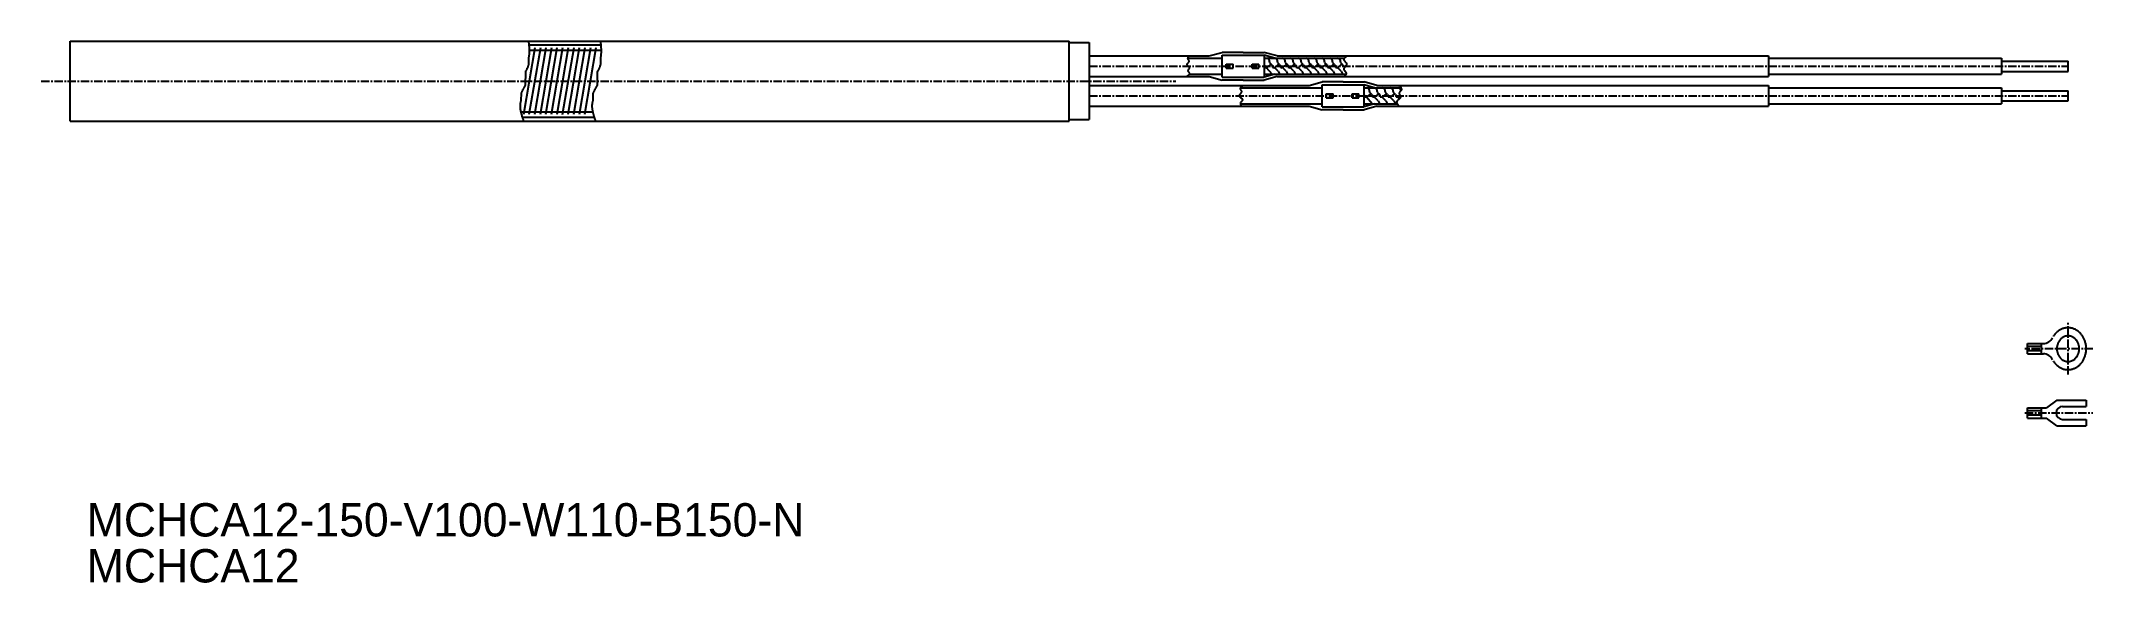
# Model space of a CAD drawing. Extents: x -226 to 82, y 185 to 266.
import ezdxf

# ---------------------------------------------------------------- set-up
doc = ezdxf.new("R2010")
doc.units = 0
doc.linetypes.add('CENTER', pattern=[2, 1.25, -0.25, 0.25, -0.25])
doc.layers.get('0').update_dxf_attribs({"linetype": 'CONTINUOUS'})
doc.layers.add('CENTER', color=1, linetype='CENTER')

msp = doc.modelspace()

# ---------------------------------------------------------------- linework, layer by layer
at = {"color": 7, "linetype": 'CONTINUOUS'}
for p, q in [((-221.87, 266.26), (-71.87, 266.26)), ((-221.87, 254.26), (-221.87, 266.26)), ((-71.87, 254.26), (-71.87, 266.26)), ((-71.87, 266.03), (-68.87, 266.03)), ((-68.87, 266.03), (-68.87, 254.49)), ((-68.87, 265.03), (-68.87, 255.49)), ((-68.87, 265.03), (-68.87, 255.49)), ((-68.87, 264.03), (-68.87, 256.49)), ((-68.87, 264.02), (-50.82, 264.02)), ((-50.82, 264.02), (-48.89, 264.56)), ((-45.73, 264.56), (-48.89, 264.56)), ((-45.73, 264.56), (-42.57, 264.56)), ((-40.65, 264.02), (-42.57, 264.56)), ((-40.65, 264.02), (33.13, 264.02)), ((-40.65, 264.02), (-37.55, 264.02)), ((33.13, 264.02), (33.13, 260.94)), ((33.13, 263.68), (68.13, 263.68)), ((68.13, 263.68), (68.13, 261.27)), ((68.13, 263.24), (78.13, 263.24)), ((78.13, 261.71), (78.13, 263.24)), ((-68.87, 260.94), (-50.82, 260.94)), ((-68.87, 259.58), (-35.82, 259.58)), ((-50.82, 260.94), (-48.89, 260.39)), ((-45.73, 260.39), (-48.89, 260.39)), ((-45.73, 260.39), (-42.57, 260.39)), ((-40.65, 260.94), (-42.57, 260.39)), ((-40.65, 260.94), (33.13, 260.94)), ((-40.65, 260.94), (-36.06, 260.94)), ((-35.82, 259.58), (-33.89, 260.13)), ((-30.73, 260.13), (-33.89, 260.13)), ((-30.73, 260.13), (-27.57, 260.13)), ((-25.65, 259.58), (-27.57, 260.13)), ((-25.65, 259.58), (33.13, 259.58)), ((-25.65, 259.58), (-24.63, 259.58)), ((33.13, 261.27), (68.13, 261.27)), ((33.13, 259.58), (33.13, 256.5)), ((33.13, 259.25), (68.13, 259.25)), ((68.13, 261.71), (78.13, 261.71)), ((68.13, 259.25), (68.13, 256.84)), ((-68.87, 256.5), (-35.82, 256.5)), ((-35.82, 256.5), (-33.89, 255.95)), ((-30.73, 255.95), (-33.89, 255.95)), ((-30.73, 255.95), (-27.57, 255.95)), ((-25.65, 256.5), (-27.57, 255.95)), ((-25.65, 256.5), (33.13, 256.5)), ((-25.65, 256.5), (-25.05, 256.5)), ((33.13, 256.84), (68.13, 256.84)), ((68.13, 258.81), (78.13, 258.81)), ((68.13, 257.28), (78.13, 257.28)), ((78.13, 257.28), (78.13, 258.81)), ((-221.87, 254.26), (-71.87, 254.26)), ((-71.87, 254.49), (-68.87, 254.49)), ((72.04, 219.32), (72.04, 220.85)), ((72.04, 220.85), (74.43, 220.85)), ((74.1, 220.41), (72.04, 220.41)), ((74.1, 219.77), (72.04, 219.77)), ((72.04, 219.32), (74.43, 219.32)), ((74.1, 220.86), (74.1, 219.32)), ((72.04, 211.22), (74.88, 211.22)), ((72.04, 209.69), (72.04, 211.22)), ((74.1, 210.78), (72.04, 210.78)), ((74.1, 210.13), (72.04, 210.13)), ((72.04, 209.69), (74.88, 209.69)), ((74.1, 211.22), (74.1, 209.69)), ((76.45, 212.38), (74.88, 211.22)), ((76.45, 208.53), (74.88, 209.69)), ((76.45, 212.38), (80.87, 212.38)), ((77.32, 211.43), (80.87, 211.43)), ((80.87, 212.38), (80.87, 211.43)), ((76.45, 208.53), (80.87, 208.53)), ((77.32, 209.48), (80.87, 209.48)), ((80.87, 209.48), (80.87, 208.53))]:
    msp.add_line(p, q, dxfattribs=at)
at = {"color": 3, "linetype": 'CONTINUOUS'}
for p, q in [((-153.77, 255.3), (-152.07, 265.27)), ((-153, 265.69), (-142.21, 265.69)), ((-152.94, 255.27), (-151.23, 265.27)), ((-152.11, 255.27), (-150.4, 265.27)), ((-151.27, 255.27), (-149.56, 265.27)), ((-150.43, 255.31), (-148.73, 265.27)), ((-149.6, 255.27), (-147.89, 265.27)), ((-148.76, 255.27), (-147.05, 265.27)), ((-147.93, 255.26), (-146.22, 265.27)), ((-147.09, 255.27), (-145.38, 265.27)), ((-146.25, 255.27), (-144.55, 265.27)), ((-145.42, 255.27), (-143.71, 265.27)), ((-144.58, 255.27), (-142.88, 265.27)), ((-152.95, 264.88), (-142.21, 264.88)), ((-54.08, 263.68), (-48.87, 263.68)), ((-53.88, 263.96), (-53.82, 264.02)), ((-48.87, 264.13), (-42.6, 264.13)), ((-48.87, 262.48), (-48.87, 264.13)), ((-48.87, 260.82), (-48.87, 262.48)), ((-48.27, 262.77), (-47.24, 262.77)), ((-48.27, 262.48), (-48.27, 262.77)), ((-48.27, 262.18), (-48.27, 262.48)), ((-48.27, 262.18), (-47.24, 262.18)), ((-47.24, 262.48), (-47.24, 262.77)), ((-47.24, 262.18), (-47.24, 262.48)), ((-44.39, 262.77), (-43.36, 262.77)), ((-44.39, 262.48), (-44.39, 262.77)), ((-44.39, 262.18), (-44.39, 262.48)), ((-44.39, 262.18), (-43.36, 262.18)), ((-43.36, 262.48), (-43.36, 262.77)), ((-43.36, 262.18), (-43.36, 262.48)), ((-41, 263.68), (-42.6, 264.13)), ((-42.6, 264.13), (-42.6, 260.82)), ((-42.6, 263.68), (-30.54, 263.68)), ((-42.6, 262.67), (-42.5, 262.33)), ((-42.5, 262.33), (-42.23, 262.26)), ((-42.23, 262.26), (-41.5, 262.78)), ((-41.38, 261.27), (-42.23, 262.26)), ((-41.83, 263.48), (-42.18, 263.68)), ((-41.72, 262.99), (-41.83, 263.48)), ((-41.41, 262.67), (-41.72, 262.99)), ((-41.41, 262.67), (-41.32, 262.33)), ((-41.32, 262.33), (-41.05, 262.26)), ((-41.05, 262.26), (-40.32, 262.78)), ((-40.48, 261.72), (-41.02, 262.27)), ((-40.65, 263.48), (-41, 263.68)), ((-40.54, 262.99), (-40.65, 263.48)), ((-40.23, 262.67), (-40.54, 262.99)), ((-40.23, 262.67), (-40.14, 262.33)), ((-40.14, 262.33), (-39.87, 262.26)), ((-39.87, 262.26), (-39.14, 262.78)), ((-39.3, 261.72), (-39.84, 262.27)), ((-39.47, 263.48), (-39.82, 263.68)), ((-39.36, 262.99), (-39.47, 263.48)), ((-39.05, 262.67), (-39.36, 262.99)), ((-39.05, 262.67), (-38.96, 262.33)), ((-38.96, 262.33), (-38.68, 262.26)), ((-38.68, 262.26), (-37.96, 262.78)), ((-38.12, 261.72), (-38.66, 262.27)), ((-38.28, 263.48), (-38.64, 263.68)), ((-38.18, 262.99), (-38.28, 263.48)), ((-37.87, 262.67), (-38.18, 262.99)), ((-37.87, 262.67), (-37.78, 262.33)), ((-37.78, 262.33), (-37.5, 262.26)), ((-37.5, 262.26), (-36.78, 262.78)), ((-36.93, 261.72), (-37.48, 262.27)), ((-37.1, 263.48), (-37.45, 263.68)), ((-36.99, 262.99), (-37.1, 263.48)), ((-36.68, 262.67), (-36.99, 262.99)), ((-36.69, 262.67), (-36.6, 262.33)), ((-36.6, 262.33), (-36.32, 262.26)), ((-36.32, 262.26), (-35.59, 262.78)), ((-35.75, 261.72), (-36.29, 262.27)), ((-35.92, 263.48), (-36.27, 263.68)), ((-35.81, 262.99), (-35.92, 263.48)), ((-35.5, 262.67), (-35.81, 262.99)), ((-35.51, 262.67), (-35.41, 262.33)), ((-35.41, 262.33), (-35.14, 262.26)), ((-35.14, 262.26), (-34.41, 262.78)), ((-34.57, 261.72), (-35.11, 262.27)), ((-34.74, 263.48), (-35.09, 263.68)), ((-34.63, 262.99), (-34.74, 263.48)), ((-34.32, 262.67), (-34.63, 262.99)), ((-34.32, 262.67), (-34.23, 262.33)), ((-34.23, 262.33), (-33.96, 262.26)), ((-33.96, 262.26), (-33.23, 262.78)), ((-33.39, 261.72), (-33.93, 262.27)), ((-33.56, 263.48), (-33.91, 263.68)), ((-33.45, 262.99), (-33.56, 263.48)), ((-33.14, 262.67), (-33.45, 262.99)), ((-33.14, 262.67), (-33.05, 262.33)), ((-33.05, 262.33), (-32.77, 262.26)), ((-32.77, 262.26), (-32.05, 262.78)), ((-32.21, 261.72), (-32.75, 262.27)), ((-32.38, 263.48), (-32.73, 263.68)), ((-32.27, 262.99), (-32.38, 263.48)), ((-31.96, 262.67), (-32.27, 262.99)), ((-31.96, 262.67), (-31.87, 262.33)), ((-31.87, 262.33), (-31.59, 262.26)), ((-31.59, 262.26), (-30.87, 262.78)), ((-31.03, 261.72), (-31.57, 262.27)), ((-31.19, 263.48), (-31.55, 263.68)), ((-31.09, 262.99), (-31.19, 263.48)), ((-30.47, 262.36), (-31.09, 262.99)), ((-30.28, 263.91), (-30.14, 264.02)), ((-54.24, 260.94), (-54.2, 260.96)), ((-53.85, 261.27), (-48.87, 261.27)), ((-48.87, 260.82), (-42.6, 260.82)), ((-46.16, 259.25), (-33.87, 259.25)), ((-45.82, 259.52), (-45.71, 259.58)), ((-41, 261.27), (-42.6, 260.82)), ((-42.6, 261.27), (-30.29, 261.27)), ((-40.48, 261.72), (-40.28, 261.34)), ((-40.34, 261.27), (-40.28, 261.34)), ((-40.2, 261.27), (-40.32, 261.41)), ((-39.3, 261.72), (-39.1, 261.34)), ((-39.16, 261.27), (-39.1, 261.34)), ((-39.02, 261.27), (-39.14, 261.41)), ((-38.12, 261.72), (-37.92, 261.34)), ((-37.98, 261.27), (-37.92, 261.34)), ((-37.84, 261.27), (-37.96, 261.41)), ((-36.93, 261.72), (-36.74, 261.34)), ((-36.8, 261.27), (-36.74, 261.34)), ((-36.65, 261.27), (-36.78, 261.41)), ((-35.75, 261.72), (-35.55, 261.34)), ((-35.62, 261.27), (-35.55, 261.34)), ((-35.47, 261.27), (-35.59, 261.41)), ((-34.57, 261.72), (-34.37, 261.34)), ((-34.44, 261.27), (-34.37, 261.34)), ((-34.29, 261.27), (-34.41, 261.41)), ((-33.87, 259.7), (-27.6, 259.7)), ((-33.87, 258.04), (-33.87, 259.7)), ((-33.39, 261.72), (-33.19, 261.34)), ((-33.25, 261.27), (-33.19, 261.34)), ((-33.11, 261.27), (-33.23, 261.41)), ((-32.21, 261.72), (-32.01, 261.34)), ((-32.07, 261.27), (-32.01, 261.34)), ((-31.93, 261.27), (-32.05, 261.41)), ((-31.03, 261.72), (-30.83, 261.34)), ((-30.89, 261.27), (-30.83, 261.34)), ((-30.75, 261.27), (-30.87, 261.41)), ((-30.58, 260.94), (-30.55, 260.97)), ((-27.6, 259.7), (-27.6, 256.38)), ((-26, 259.25), (-27.6, 259.7)), ((-27.6, 259.25), (-22.19, 259.25)), ((-26.83, 259.05), (-27.18, 259.25)), ((-26.72, 258.56), (-26.83, 259.05)), ((-25.65, 259.05), (-26, 259.25)), ((-25.54, 258.56), (-25.65, 259.05)), ((-24.47, 259.05), (-24.82, 259.25)), ((-24.36, 258.56), (-24.47, 259.05)), ((-23.28, 259.05), (-23.64, 259.25)), ((-23.18, 258.56), (-23.28, 259.05)), ((-22.1, 259.05), (-22.45, 259.25)), ((-22.21, 259.5), (-22.29, 259.58)), ((-22.19, 259.25), (-22.03, 259.25)), ((-22.05, 258.82), (-22.1, 259.05)), ((-46.16, 256.84), (-33.87, 256.84)), ((-46.03, 256.5), (-46.06, 256.56)), ((-33.87, 256.38), (-33.87, 258.04)), ((-33.87, 256.38), (-27.6, 256.38)), ((-33.27, 258.34), (-32.24, 258.34)), ((-33.27, 258.04), (-33.27, 258.34)), ((-33.27, 257.74), (-33.27, 258.04)), ((-33.27, 257.74), (-32.24, 257.74)), ((-32.24, 258.04), (-32.24, 258.34)), ((-32.24, 257.74), (-32.24, 258.04)), ((-29.39, 258.34), (-28.36, 258.34)), ((-29.39, 258.04), (-29.39, 258.34)), ((-29.39, 257.74), (-29.39, 258.04)), ((-29.39, 257.74), (-28.36, 257.74)), ((-28.36, 258.04), (-28.36, 258.34)), ((-28.36, 257.74), (-28.36, 258.04)), ((-27.6, 258.24), (-27.5, 257.9)), ((-27.6, 256.84), (-22.6, 256.84)), ((-26, 256.84), (-27.6, 256.38)), ((-27.5, 257.9), (-27.23, 257.82)), ((-27.23, 257.82), (-26.5, 258.35)), ((-26.38, 256.84), (-27.23, 257.82)), ((-26.41, 258.24), (-26.72, 258.56)), ((-26.41, 258.24), (-26.32, 257.9)), ((-26.32, 257.9), (-26.05, 257.82)), ((-26.05, 257.82), (-25.32, 258.35)), ((-25.48, 257.29), (-26.02, 257.84)), ((-25.23, 258.24), (-25.54, 258.56)), ((-25.48, 257.29), (-25.28, 256.9)), ((-25.34, 256.84), (-25.28, 256.9)), ((-25.2, 256.84), (-25.32, 256.98)), ((-25.23, 258.24), (-25.14, 257.9)), ((-25.14, 257.9), (-24.87, 257.82)), ((-24.87, 257.82), (-24.14, 258.35)), ((-24.3, 257.29), (-24.84, 257.84)), ((-24.05, 258.24), (-24.36, 258.56)), ((-24.3, 257.29), (-24.1, 256.9)), ((-24.16, 256.84), (-24.1, 256.9)), ((-24.02, 256.84), (-24.14, 256.98)), ((-24.05, 258.24), (-23.96, 257.9)), ((-23.96, 257.9), (-23.68, 257.82)), ((-23.68, 257.82), (-22.96, 258.35)), ((-23.12, 257.29), (-23.66, 257.84)), ((-22.87, 258.24), (-23.18, 258.56)), ((-23.12, 257.29), (-22.92, 256.9)), ((-22.98, 256.84), (-22.92, 256.9)), ((-22.84, 256.84), (-22.96, 256.98)), ((-22.87, 258.24), (-22.78, 257.9)), ((-22.78, 257.9), (-22.5, 257.82)), ((-22.5, 257.82), (-22.16, 258.07)), ((-22.25, 257.61), (-22.48, 257.84)), ((-22.45, 256.63), (-22.31, 256.48)), ((-154.22, 255.64), (-143.43, 255.64)), ((-153.98, 254.82), (-143.2, 254.82))]:
    msp.add_line(p, q, dxfattribs=at)
at = {"color": 3, "linetype": 'CONTINUOUS', "flags": 128}
for points in [[(-53.88, 263.96), (-53.91, 263.94), (-53.93, 263.91), (-53.96, 263.89), (-53.99, 263.86), (-54.01, 263.84), (-54.03, 263.81), (-54.05, 263.79), (-54.06, 263.76), (-54.07, 263.74), (-54.08, 263.71), (-54.08, 263.66), (-54.07, 263.61), (-54.05, 263.56), (-54.02, 263.51), (-53.99, 263.46), (-53.96, 263.41), (-53.94, 263.36), (-53.92, 263.3), (-53.91, 263.25), (-53.91, 263.2), (-53.92, 263.15), (-53.95, 263.1), (-53.98, 263.05), (-54.02, 263), (-54.06, 262.95), (-54.11, 262.9), (-54.14, 262.86), (-54.17, 262.81), (-54.19, 262.77), (-54.2, 262.72), (-54.19, 262.67), (-54.16, 262.63), (-54.12, 262.58), (-54.07, 262.53), (-54.02, 262.48), (-53.96, 262.43), (-53.92, 262.38), (-53.88, 262.33), (-53.85, 262.28), (-53.84, 262.23), (-53.84, 262.19), (-53.86, 262.15), (-53.88, 262.1), (-53.91, 262.06), (-53.94, 262.02), (-53.97, 261.97), (-54, 261.93), (-54.02, 261.89), (-54.03, 261.85), (-54.04, 261.8), (-54.03, 261.76), (-54.02, 261.73), (-54, 261.69), (-53.97, 261.65), (-53.95, 261.62), (-53.92, 261.58), (-53.89, 261.55), (-53.86, 261.51), (-53.84, 261.48), (-53.83, 261.44), (-53.82, 261.39), (-53.82, 261.34), (-53.84, 261.29), (-53.87, 261.25), (-53.91, 261.2), (-53.96, 261.15), (-54.01, 261.1), (-54.07, 261.06), (-54.13, 261.01), (-54.2, 260.96)], [(-30.28, 263.91), (-30.33, 263.87), (-30.39, 263.83), (-30.44, 263.78), (-30.49, 263.74), (-30.53, 263.7), (-30.57, 263.65), (-30.6, 263.61), (-30.62, 263.57), (-30.63, 263.52), (-30.63, 263.48), (-30.62, 263.41), (-30.58, 263.34), (-30.53, 263.27), (-30.47, 263.2), (-30.41, 263.13), (-30.34, 263.05), (-30.29, 262.98), (-30.24, 262.91), (-30.21, 262.84), (-30.2, 262.77), (-30.21, 262.7), (-30.25, 262.63), (-30.29, 262.56), (-30.35, 262.49), (-30.42, 262.43), (-30.48, 262.36), (-30.54, 262.29), (-30.59, 262.22), (-30.62, 262.15), (-30.63, 262.08), (-30.63, 262.02), (-30.6, 261.95), (-30.56, 261.89), (-30.51, 261.82), (-30.46, 261.76), (-30.4, 261.69), (-30.35, 261.63), (-30.3, 261.56), (-30.27, 261.5), (-30.25, 261.43), (-30.25, 261.38), (-30.26, 261.34), (-30.28, 261.29), (-30.3, 261.24), (-30.34, 261.2), (-30.37, 261.15), (-30.41, 261.11), (-30.46, 261.06), (-30.51, 261.01), (-30.55, 260.97)], [(-45.82, 259.52), (-45.88, 259.48), (-45.93, 259.45), (-45.98, 259.41), (-46.03, 259.38), (-46.08, 259.34), (-46.12, 259.31), (-46.15, 259.27), (-46.17, 259.23), (-46.19, 259.19), (-46.19, 259.14), (-46.19, 259.1), (-46.17, 259.05), (-46.15, 259), (-46.12, 258.95), (-46.09, 258.89), (-46.06, 258.84), (-46.03, 258.79), (-46.01, 258.73), (-46, 258.68), (-45.99, 258.63), (-46.01, 258.57), (-46.03, 258.52), (-46.07, 258.47), (-46.12, 258.41), (-46.16, 258.36), (-46.21, 258.31), (-46.25, 258.26), (-46.29, 258.21), (-46.32, 258.16), (-46.33, 258.11), (-46.32, 258.04), (-46.28, 257.97), (-46.23, 257.9), (-46.16, 257.83), (-46.09, 257.76), (-46.01, 257.69), (-45.94, 257.63), (-45.89, 257.56), (-45.85, 257.49), (-45.84, 257.42), (-45.85, 257.38), (-45.87, 257.33), (-45.9, 257.29), (-45.94, 257.25), (-45.98, 257.2), (-46.02, 257.16), (-46.06, 257.11), (-46.09, 257.07), (-46.12, 257.02), (-46.14, 256.97), (-46.15, 256.93), (-46.16, 256.89), (-46.16, 256.85), (-46.15, 256.81), (-46.14, 256.77), (-46.13, 256.73), (-46.11, 256.69), (-46.09, 256.65), (-46.07, 256.6), (-46.06, 256.56)], [(-22.21, 259.5), (-22.17, 259.44), (-22.12, 259.38), (-22.08, 259.32), (-22.04, 259.26), (-22.01, 259.21), (-21.99, 259.15), (-21.97, 259.1), (-21.96, 259.04), (-21.96, 258.99), (-21.97, 258.94), (-22, 258.89), (-22.03, 258.84), (-22.07, 258.8), (-22.11, 258.75), (-22.16, 258.7), (-22.2, 258.66), (-22.24, 258.61), (-22.28, 258.56), (-22.3, 258.51), (-22.32, 258.46), (-22.32, 258.41), (-22.3, 258.35), (-22.28, 258.3), (-22.25, 258.24), (-22.22, 258.19), (-22.19, 258.13), (-22.16, 258.07), (-22.13, 258.02), (-22.11, 257.96), (-22.1, 257.91), (-22.12, 257.82), (-22.15, 257.74), (-22.21, 257.66), (-22.29, 257.58), (-22.37, 257.5), (-22.46, 257.42), (-22.54, 257.35), (-22.61, 257.27), (-22.66, 257.19), (-22.69, 257.11), (-22.69, 257.07), (-22.68, 257.02), (-22.67, 256.97), (-22.65, 256.93), (-22.63, 256.88), (-22.6, 256.83), (-22.56, 256.78), (-22.53, 256.73), (-22.49, 256.68), (-22.45, 256.63)]]:
    msp.add_lwpolyline(points, dxfattribs=at)
at = {"color": 7}
for points in [[(-153.07, 266.26, 0), (-153.06, 266.21, 0), (-153.06, 266.17, 0), (-153.05, 266.12, 0), (-153.05, 266.08, 0), (-153.04, 266.04, 0), (-153.04, 265.99, 0), (-153.03, 265.94, 0), (-153.03, 265.9, 0), (-153.02, 265.86, 0), (-153.02, 265.81, 0), (-153.01, 265.77, 0), (-153.01, 265.72, 0), (-153, 265.68, 0), (-153, 265.63, 0), (-152.99, 265.59, 0), (-152.99, 265.54, 0), (-152.99, 265.5, 0), (-152.98, 265.45, 0), (-152.98, 265.41, 0), (-152.98, 265.37, 0), (-152.97, 265.32, 0), (-152.97, 265.28, 0), (-152.97, 265.23, 0), (-152.96, 265.19, 0), (-152.96, 265.14, 0), (-152.96, 265.1, 0), (-152.96, 265.06, 0), (-152.96, 265.01, 0), (-152.95, 264.97, 0), (-152.95, 264.92, 0), (-152.95, 264.88, 0), (-152.95, 264.84, 0), (-152.95, 264.79, 0), (-152.95, 264.75, 0), (-152.95, 264.7, 0), (-152.95, 264.66, 0), (-152.95, 264.62, 0), (-152.96, 264.57, 0), (-152.96, 264.53, 0), (-152.96, 264.49, 0), (-152.96, 264.44, 0), (-152.96, 264.4, 0), (-152.97, 264.36, 0), (-152.97, 264.32, 0), (-152.98, 264.27, 0), (-152.98, 264.23, 0), (-152.98, 264.19, 0), (-152.99, 264.14, 0), (-153, 264.1, 0), (-153, 264.06, 0), (-153.01, 264.02, 0), (-153.01, 263.98, 0), (-153.02, 263.93, 0), (-153.03, 263.89, 0), (-153.04, 263.85, 0), (-153.05, 262.81, 0), (-153.06, 262.77, 0), (-153.07, 262.73, 0), (-153.08, 262.68, 0), (-153.09, 262.64, 0), (-153.1, 262.6, 0), (-153.11, 262.56, 0), (-153.13, 262.52, 0), (-153.14, 262.48, 0), (-153.15, 262.44, 0), (-153.17, 262.4, 0), (-153.18, 262.36, 0), (-153.2, 262.32, 0), (-153.22, 262.28, 0), (-153.23, 262.24, 0), (-153.25, 262.2, 0), (-153.27, 262.16, 0), (-153.29, 262.12, 0), (-153.3, 262.08, 0), (-153.32, 262.04, 0), (-153.34, 262, 0), (-153.36, 261.96, 0), (-153.38, 261.92, 0), (-153.4, 261.88, 0), (-153.42, 261.84, 0), (-153.44, 261.8, 0), (-153.46, 261.76, 0), (-153.49, 261.73, 0), (-153.51, 261.69, 0), (-153.53, 261.65, 0), (-153.55, 259.61, 0), (-153.57, 259.57, 0), (-153.6, 259.53, 0), (-153.62, 259.49, 0), (-153.64, 259.45, 0), (-153.66, 259.42, 0), (-153.68, 259.38, 0), (-153.71, 259.34, 0), (-153.73, 259.3, 0), (-153.75, 259.26, 0), (-153.77, 259.22, 0), (-153.79, 259.18, 0), (-153.82, 259.15, 0), (-153.84, 259.11, 0), (-153.86, 259.07, 0), (-153.88, 259.03, 0), (-153.9, 258.99, 0), (-153.92, 258.95, 0), (-153.94, 258.92, 0), (-153.96, 258.88, 0), (-153.98, 258.84, 0), (-154, 258.8, 0), (-154.02, 258.76, 0), (-154.04, 258.72, 0), (-154.06, 258.68, 0), (-154.08, 258.64, 0), (-154.09, 258.61, 0), (-154.11, 258.57, 0), (-154.13, 258.53, 0), (-154.14, 258.49, 0), (-154.16, 258.45, 0), (-154.17, 258.41, 0), (-154.19, 257.37, 0), (-154.2, 257.33, 0), (-154.22, 257.29, 0), (-154.23, 257.25, 0), (-154.24, 257.21, 0), (-154.25, 257.17, 0), (-154.26, 257.13, 0), (-154.27, 257.09, 0), (-154.28, 257.05, 0), (-154.29, 257.01, 0), (-154.3, 256.97, 0), (-154.3, 256.93, 0), (-154.31, 256.89, 0), (-154.31, 256.85, 0), (-154.32, 256.8, 0), (-154.32, 256.76, 0), (-154.33, 256.72, 0), (-154.33, 256.68, 0), (-154.33, 256.64, 0), (-154.33, 256.6, 0), (-154.33, 256.56, 0), (-154.33, 256.51, 0), (-154.33, 256.47, 0), (-154.33, 256.43, 0), (-154.33, 256.39, 0), (-154.33, 256.35, 0), (-154.33, 256.31, 0), (-154.32, 256.26, 0), (-154.32, 256.22, 0), (-154.31, 256.18, 0), (-154.31, 256.13, 0), (-154.3, 256.09, 0), (-154.3, 256.05, 0), (-154.29, 256.01, 0), (-154.29, 255.96, 0), (-154.28, 255.92, 0), (-154.27, 255.88, 0), (-154.26, 255.84, 0), (-154.26, 255.79, 0), (-154.25, 255.75, 0), (-154.24, 255.71, 0), (-154.23, 255.66, 0), (-154.22, 255.62, 0), (-154.21, 255.58, 0), (-154.2, 255.53, 0), (-154.19, 255.49, 0), (-154.18, 255.45, 0), (-154.17, 255.4, 0), (-154.15, 255.36, 0), (-154.14, 255.31, 0), (-154.13, 255.27, 0), (-154.12, 255.23, 0), (-154.11, 255.18, 0), (-154.09, 255.14, 0), (-154.08, 255.1, 0), (-154.07, 255.05, 0), (-154.05, 255.01, 0), (-154.04, 254.96, 0), (-154.02, 254.92, 0), (-154.01, 254.88, 0), (-154, 254.83, 0), (-153.98, 254.79, 0), (-153.97, 254.74, 0), (-153.95, 254.7, 0), (-153.94, 254.66, 0), (-153.92, 254.61, 0), (-153.91, 254.57, 0), (-153.89, 254.52, 0), (-153.88, 254.48, 0), (-153.86, 254.44, 0), (-153.85, 254.39, 0), (-153.83, 254.35, 0), (-153.82, 254.3, 0), (-153.8, 254.26, 0)], [(-142.27, 266.26, 0), (-142.26, 266.21, 0), (-142.26, 266.17, 0), (-142.25, 266.12, 0), (-142.25, 266.08, 0), (-142.24, 266.04, 0), (-142.24, 265.99, 0), (-142.23, 265.94, 0), (-142.23, 265.9, 0), (-142.22, 265.86, 0), (-142.22, 265.81, 0), (-142.21, 265.77, 0), (-142.21, 265.72, 0), (-142.2, 265.68, 0), (-142.2, 265.63, 0), (-142.2, 265.59, 0), (-142.19, 265.54, 0), (-142.19, 265.5, 0), (-142.18, 265.45, 0), (-142.18, 265.41, 0), (-142.18, 265.37, 0), (-142.17, 265.32, 0), (-142.17, 265.28, 0), (-142.17, 265.23, 0), (-142.17, 265.19, 0), (-142.16, 265.14, 0), (-142.16, 265.1, 0), (-142.16, 265.06, 0), (-142.16, 265.01, 0), (-142.16, 264.97, 0), (-142.16, 264.92, 0), (-142.15, 264.88, 0), (-142.15, 264.84, 0), (-142.15, 264.79, 0), (-142.15, 264.75, 0), (-142.15, 264.7, 0), (-142.15, 264.66, 0), (-142.16, 264.62, 0), (-142.16, 264.57, 0), (-142.16, 264.53, 0), (-142.16, 264.49, 0), (-142.16, 264.44, 0), (-142.17, 264.4, 0), (-142.17, 264.36, 0), (-142.17, 264.32, 0), (-142.18, 264.27, 0), (-142.18, 264.23, 0), (-142.19, 264.19, 0), (-142.19, 264.14, 0), (-142.2, 264.1, 0), (-142.2, 264.06, 0), (-142.21, 264.02, 0), (-142.22, 263.98, 0), (-142.22, 263.93, 0), (-142.23, 263.89, 0), (-142.24, 263.85, 0), (-142.25, 262.81, 0), (-142.26, 262.77, 0), (-142.27, 262.73, 0), (-142.28, 262.68, 0), (-142.29, 262.64, 0), (-142.3, 262.6, 0), (-142.31, 262.56, 0), (-142.33, 262.52, 0), (-142.34, 262.48, 0), (-142.36, 262.44, 0), (-142.37, 262.4, 0), (-142.38, 262.36, 0), (-142.4, 262.32, 0), (-142.42, 262.28, 0), (-142.43, 262.24, 0), (-142.45, 262.2, 0), (-142.47, 262.16, 0), (-142.49, 262.12, 0), (-142.51, 262.08, 0), (-142.52, 262.04, 0), (-142.54, 262, 0), (-142.56, 261.96, 0), (-142.58, 261.92, 0), (-142.6, 261.88, 0), (-142.62, 261.84, 0), (-142.65, 261.8, 0), (-142.67, 261.76, 0), (-142.69, 261.73, 0), (-142.71, 261.69, 0), (-142.73, 261.65, 0), (-142.75, 259.61, 0), (-142.77, 259.57, 0), (-142.8, 259.53, 0), (-142.82, 259.49, 0), (-142.84, 259.45, 0), (-142.86, 259.42, 0), (-142.89, 259.38, 0), (-142.91, 259.34, 0), (-142.93, 259.3, 0), (-142.95, 259.26, 0), (-142.97, 259.22, 0), (-143, 259.18, 0), (-143.02, 259.15, 0), (-143.04, 259.11, 0), (-143.06, 259.07, 0), (-143.08, 259.03, 0), (-143.1, 258.99, 0), (-143.12, 258.95, 0), (-143.14, 258.92, 0), (-143.16, 258.88, 0), (-143.18, 258.84, 0), (-143.2, 258.8, 0), (-143.22, 258.76, 0), (-143.24, 258.72, 0), (-143.26, 258.68, 0), (-143.28, 258.64, 0), (-143.3, 258.61, 0), (-143.31, 258.57, 0), (-143.33, 258.53, 0), (-143.35, 258.49, 0), (-143.36, 258.45, 0), (-143.38, 258.41, 0), (-143.39, 257.37, 0), (-143.4, 257.33, 0), (-143.42, 257.29, 0), (-143.43, 257.25, 0), (-143.44, 257.21, 0), (-143.45, 257.17, 0), (-143.46, 257.13, 0), (-143.47, 257.09, 0), (-143.48, 257.05, 0), (-143.49, 257.01, 0), (-143.5, 256.97, 0), (-143.5, 256.93, 0), (-143.51, 256.89, 0), (-143.52, 256.85, 0), (-143.52, 256.8, 0), (-143.52, 256.76, 0), (-143.53, 256.72, 0), (-143.53, 256.68, 0), (-143.53, 256.64, 0), (-143.53, 256.6, 0), (-143.53, 256.56, 0), (-143.53, 256.51, 0), (-143.53, 256.47, 0), (-143.53, 256.43, 0), (-143.53, 256.39, 0), (-143.53, 256.35, 0), (-143.53, 256.31, 0), (-143.52, 256.26, 0), (-143.52, 256.22, 0), (-143.52, 256.18, 0), (-143.51, 256.13, 0), (-143.51, 256.09, 0), (-143.5, 256.05, 0), (-143.49, 256.01, 0), (-143.49, 255.96, 0), (-143.48, 255.92, 0), (-143.47, 255.88, 0), (-143.47, 255.84, 0), (-143.46, 255.79, 0), (-143.45, 255.75, 0), (-143.44, 255.71, 0), (-143.43, 255.66, 0), (-143.42, 255.62, 0), (-143.41, 255.58, 0), (-143.4, 255.53, 0), (-143.39, 255.49, 0), (-143.38, 255.45, 0), (-143.37, 255.4, 0), (-143.36, 255.36, 0), (-143.34, 255.31, 0), (-143.33, 255.27, 0), (-143.32, 255.23, 0), (-143.31, 255.18, 0), (-143.29, 255.14, 0), (-143.28, 255.1, 0), (-143.27, 255.05, 0), (-143.25, 255.01, 0), (-143.24, 254.96, 0), (-143.23, 254.92, 0), (-143.21, 254.88, 0), (-143.2, 254.83, 0), (-143.18, 254.79, 0), (-143.17, 254.74, 0), (-143.15, 254.7, 0), (-143.14, 254.66, 0), (-143.13, 254.61, 0), (-143.11, 254.57, 0), (-143.1, 254.52, 0), (-143.08, 254.48, 0), (-143.06, 254.44, 0), (-143.05, 254.39, 0), (-143.03, 254.35, 0), (-143.02, 254.3, 0), (-143, 254.26, 0)]]:
    msp.add_polyline3d(points, dxfattribs=at)
at = {"color": 7, "linetype": 'CONTINUOUS'}
for points in [[(75.9, 218.28, 0), (75.96, 218.18, 0), (76.03, 218.08, 0), (76.1, 217.99, 0), (76.17, 217.9, 0), (76.25, 217.81, 0), (76.33, 217.73, 0), (76.41, 217.65, 0), (76.5, 217.57, 0), (76.59, 217.5, 0), (76.68, 217.43, 0), (76.77, 217.37, 0), (76.86, 217.31, 0), (76.96, 217.25, 0), (77.06, 217.2, 0), (77.16, 217.16, 0), (77.26, 217.11, 0), (77.36, 217.08, 0), (77.47, 217.04, 0), (77.57, 217.02, 0), (77.68, 216.99, 0), (77.79, 216.98, 0), (77.89, 216.96, 0), (78, 216.95, 0), (78.11, 216.95, 0), (78.22, 216.95, 0), (78.33, 216.96, 0), (78.43, 216.97, 0), (78.54, 216.99, 0), (78.65, 217.01, 0), (78.75, 217.03, 0), (78.86, 217.06, 0), (78.96, 217.1, 0), (79.06, 217.14, 0), (79.16, 217.18, 0), (79.26, 217.23, 0), (79.36, 217.28, 0), (79.46, 217.34, 0), (79.55, 217.4, 0), (79.64, 217.47, 0), (79.73, 217.54, 0), (79.82, 217.62, 0), (79.9, 217.69, 0), (79.98, 217.78, 0), (80.06, 217.86, 0), (80.13, 217.95, 0), (80.21, 218.04, 0), (80.28, 218.14, 0), (80.34, 218.24, 0), (80.4, 218.34, 0), (80.46, 218.44, 0), (80.52, 218.55, 0), (80.57, 218.66, 0), (80.62, 218.77, 0), (80.66, 218.88, 0), (80.7, 219, 0), (80.73, 219.11, 0), (80.77, 219.23, 0), (80.79, 219.35, 0), (80.82, 219.47, 0), (80.84, 219.6, 0), (80.85, 219.72, 0), (80.86, 219.84, 0), (80.87, 219.97, 0), (80.87, 220.09, 0), (80.87, 220.21, 0), (80.86, 220.34, 0), (80.85, 220.46, 0), (80.84, 220.58, 0), (80.82, 220.7, 0), (80.79, 220.83, 0), (80.77, 220.95, 0), (80.73, 221.06, 0), (80.7, 221.18, 0), (80.66, 221.3, 0), (80.62, 221.41, 0), (80.57, 221.52, 0), (80.52, 221.63, 0), (80.46, 221.74, 0), (80.4, 221.84, 0), (80.34, 221.94, 0), (80.28, 222.04, 0), (80.21, 222.14, 0), (80.13, 222.23, 0), (80.06, 222.32, 0), (79.98, 222.4, 0), (79.9, 222.49, 0), (79.82, 222.56, 0), (79.73, 222.64, 0), (79.64, 222.71, 0), (79.55, 222.77, 0), (79.46, 222.84, 0), (79.36, 222.89, 0), (79.26, 222.95, 0), (79.16, 223, 0), (79.06, 223.04, 0), (78.96, 223.08, 0), (78.86, 223.12, 0), (78.75, 223.15, 0), (78.65, 223.17, 0), (78.54, 223.19, 0), (78.43, 223.21, 0), (78.33, 223.22, 0), (78.22, 223.23, 0), (78.11, 223.23, 0), (78, 223.22, 0), (77.89, 223.22, 0), (77.79, 223.2, 0), (77.68, 223.18, 0), (77.57, 223.16, 0), (77.47, 223.13, 0), (77.36, 223.1, 0), (77.26, 223.06, 0), (77.16, 223.02, 0), (77.06, 222.98, 0), (76.96, 222.93, 0), (76.86, 222.87, 0), (76.77, 222.81, 0), (76.68, 222.75, 0), (76.59, 222.68, 0), (76.5, 222.61, 0), (76.41, 222.53, 0), (76.33, 222.45, 0), (76.25, 222.37, 0), (76.17, 222.28, 0), (76.1, 222.19, 0), (76.03, 222.1, 0), (75.96, 222, 0), (75.9, 221.9, 0)], [(78.13, 218.17, 0), (78.21, 218.17, 0), (78.3, 218.18, 0), (78.38, 218.19, 0), (78.46, 218.2, 0), (78.54, 218.22, 0), (78.62, 218.25, 0), (78.7, 218.28, 0), (78.77, 218.31, 0), (78.85, 218.35, 0), (78.92, 218.39, 0), (78.99, 218.44, 0), (79.06, 218.49, 0), (79.13, 218.54, 0), (79.2, 218.6, 0), (79.26, 218.66, 0), (79.32, 218.73, 0), (79.37, 218.8, 0), (79.43, 218.87, 0), (79.48, 218.94, 0), (79.53, 219.02, 0), (79.57, 219.1, 0), (79.61, 219.18, 0), (79.65, 219.27, 0), (79.68, 219.35, 0), (79.71, 219.44, 0), (79.74, 219.53, 0), (79.76, 219.62, 0), (79.78, 219.71, 0), (79.79, 219.81, 0), (79.8, 219.9, 0), (79.81, 219.99, 0), (79.81, 220.09, 0), (79.81, 220.18, 0), (79.8, 220.28, 0), (79.79, 220.37, 0), (79.78, 220.46, 0), (79.76, 220.56, 0), (79.74, 220.65, 0), (79.71, 220.74, 0), (79.68, 220.83, 0), (79.65, 220.91, 0), (79.61, 221, 0), (79.57, 221.08, 0), (79.53, 221.16, 0), (79.48, 221.23, 0), (79.43, 221.31, 0), (79.37, 221.38, 0), (79.32, 221.45, 0), (79.26, 221.51, 0), (79.2, 221.58, 0), (79.13, 221.63, 0), (79.06, 221.69, 0), (78.99, 221.74, 0), (78.92, 221.79, 0), (78.85, 221.83, 0), (78.77, 221.87, 0), (78.7, 221.9, 0), (78.62, 221.93, 0), (78.54, 221.95, 0), (78.46, 221.98, 0), (78.38, 221.99, 0), (78.3, 222, 0), (78.21, 222.01, 0), (78.13, 222.01, 0), (78.05, 222.01, 0), (77.97, 222, 0), (77.89, 221.99, 0), (77.8, 221.98, 0), (77.72, 221.95, 0), (77.64, 221.93, 0), (77.57, 221.9, 0), (77.49, 221.87, 0), (77.41, 221.83, 0), (77.34, 221.79, 0), (77.27, 221.74, 0), (77.2, 221.69, 0), (77.13, 221.63, 0), (77.07, 221.58, 0), (77, 221.51, 0), (76.95, 221.45, 0), (76.89, 221.38, 0), (76.83, 221.31, 0), (76.78, 221.23, 0), (76.74, 221.16, 0), (76.69, 221.08, 0), (76.65, 221, 0), (76.61, 220.91, 0), (76.58, 220.83, 0), (76.55, 220.74, 0), (76.53, 220.65, 0), (76.5, 220.56, 0), (76.49, 220.46, 0), (76.47, 220.37, 0), (76.46, 220.28, 0), (76.46, 220.18, 0), (76.45, 220.09, 0), (76.46, 219.99, 0), (76.46, 219.9, 0), (76.47, 219.81, 0), (76.49, 219.71, 0), (76.5, 219.62, 0), (76.53, 219.53, 0), (76.55, 219.44, 0), (76.58, 219.35, 0), (76.61, 219.27, 0), (76.65, 219.18, 0), (76.69, 219.1, 0), (76.74, 219.02, 0), (76.78, 218.94, 0), (76.83, 218.87, 0), (76.89, 218.8, 0), (76.95, 218.73, 0), (77, 218.66, 0), (77.07, 218.6, 0), (77.13, 218.54, 0), (77.2, 218.49, 0), (77.27, 218.44, 0), (77.34, 218.39, 0), (77.41, 218.35, 0), (77.49, 218.31, 0), (77.57, 218.28, 0), (77.64, 218.25, 0), (77.72, 218.22, 0), (77.8, 218.2, 0), (77.89, 218.19, 0), (77.97, 218.18, 0), (78.05, 218.17, 0), (78.13, 218.17, 0)]]:
    msp.add_polyline3d(points, dxfattribs=at)
for centre, radius, start, end in [((74.42, 222.37), 1.51, 270.2379, 335.3711), ((74.42, 217.81), 1.51, 24.6289, 89.7621), ((77.32, 210.45), 0.976, 90, 270)]:
    msp.add_arc(centre, radius, start, end, dxfattribs=at)
at = {"layer": 'CENTER', "color": 1, "linetype": 'CENTER'}
for p, q in [((-68.87, 262.48), (78.13, 262.48)), ((-226.26, 260.26), (-55.87, 260.26)), ((-68.87, 258.04), (78.13, 258.04)), ((78.13, 216.23), (78.13, 224.2)), ((81.88, 220.09), (71.64, 220.09)), ((71.64, 210.45), (81.88, 210.45))]:
    msp.add_line(p, q, dxfattribs=at)

# ---------------------------------------------------------------- texts
at = {"color": 7, "linetype": 'CONTINUOUS'}
for s, p in [('MCHCA12-150-V100-W110-B150-N', (-219.39, 191.91)), ('MCHCA12', (-219.39, 185.01))]:
    msp.add_text(s, height=5, dxfattribs=at).set_placement(p)

doc.saveas('drawing.dxf')
